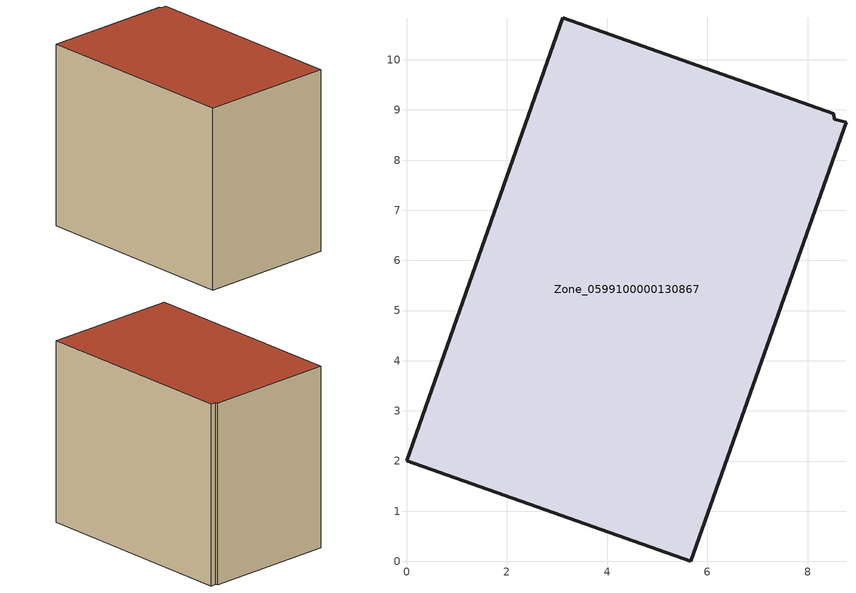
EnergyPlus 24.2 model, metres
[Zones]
Zone_0599100000130867
 floor ground (C_G): 0,2.01 3.11,10.84 8.52,8.93 8.53,8.81 8.76,8.76 5.67,0 z0.62
 wall outside (C_F): 3.11,10.84 0,2.01 5.67,0 8.76,8.76 8.53,8.81 8.52,8.93 3.11,10.84 z0.62:8.64
 roof outside (C_R): 8.76,8.76 8.53,8.81 8.52,8.93 3.11,10.84 0,2.01 5.67,0 z8.64
[BUILDING]
Pand.0599100000130867: North Axis=0; Terrain=City; Loads Convergence Tolerance Value=0.04; Temperature Convergence Tolerance Value=0.4; Solar Distribution=FullExterior; Maximum Number of Warmup Days=25; Minimum Number of Warmup Days=1
[Site:Location]
Rotterdam.The.Hague.AP_ZH_NLD Design_Conditions: Latitude=51.96; Longitude=4.45; Time Zone=1; Elevation=-4.5
[SITE:GROUNDTEMPERATURE:BUILDINGSURFACE]
18, 18, 18, 18, 18, 18, 18, 18, 18, 18, 18, 18
[MATERIAL] Thermal Absorptance=0.9; Solar Absorptance=0.7; Visible Absorptance=0.7
Name | Roughness | Thickness | Conductivity | Density | Specific Heat
G.TI.1965-1974 | MediumSmooth | 0.15 | 0.882353 | 540 | 1210
F.TI.1965-1974 | Rough | 0.3 | 0.697674 | 1920 | 840
R.TI.1965-1974 | MediumRough | 0.2 | 0.232558 | 1500 | 1000
[CONSTRUCTION]
C_G: G.TI.1965-1974
C_F: F.TI.1965-1974
C_R: R.TI.1965-1974
[ZONE]
Zone_0599100000130867: Type=1; Multiplier=1; Ceiling Height=Autocalculate; Volume=Autocalculate; Floor Area=autocalculate; Part of Total Floor Area=Yes
[ZONEINFILTRATION:DESIGNFLOWRATE]
Infil_Zone_0599100000130867: Zone or ZoneList or Space or SpaceList=Zone_0599100000130867; Schedule=AlwaysOn; Design Flow Rate Calculation Method=Flow/Area; Flow Rate per Floor Area=0.003; Constant Term Coefficient=1; Temperature Term Coefficient=0; Velocity Term Coefficient=0; Velocity Squared Term Coefficient=0
[HVACTEMPLATE:ZONE:IDEALLOADSAIRSYSTEM]
Zone_0599100000130867: Maximum Heating Supply Air Temperature=50; Minimum Cooling Supply Air Temperature=13; Maximum Heating Supply Air Humidity Ratio=0.0156; Minimum Cooling Supply Air Humidity Ratio=0.0077; Heating Limit=NoLimit; Cooling Limit=NoLimit; Dehumidification Control Type=ConstantSensibleHeatRatio; Cooling Sensible Heat Ratio=0.7; Dehumidification Setpoint=60; Humidification Control Type=None; Humidification Setpoint=30; Outdoor Air Method=None; Outdoor Air Flow Rate per Person=0.00944; Outdoor Air Flow Rate per Zone Floor Area=0; Outdoor Air Flow Rate per Zone=0; Demand Controlled Ventilation Type=None; Outdoor Air Economizer Type=NoEconomizer; Heat Recovery Type=None; Sensible Heat Recovery Effectiveness=0.7; Latent Heat Recovery Effectiveness=0.65
[ZONECONTROL:THERMOSTAT]
ThermostatControl_Zone_0599100000130867: Zone or ZoneList=Zone_0599100000130867; Control Type Schedule=DualSetpointControlType; Control 1=Thermostat_Zone_0599100000130867; Temperature Difference Between Cutout And Setpoint=0
[THERMOSTATSETPOINT:DUALSETPOINT]
Thermostat_Zone_0599100000130867: Heating Setpoint Temperature Schedule=HeatingSetpoint_Zone_0599100000130867; Cooling Setpoint Temperature Schedule=CoolingSetpoint_Zone_0599100000130867
[SCHEDULE:COMPACT]
HeatingSetpoint_Zone_0599100000130867: Through: 12/31, For: AllDays, Until: 24:00, 21
CoolingSetpoint_Zone_0599100000130867: Through: 12/31, For: AllDays, Until: 24:00, 24
DualSetpointControlType: Through: 12/31, For: AllDays, Until: 24:00, 4
AlwaysOn: Through: 12/31, For: AllDays, Until: 24:00, 1
